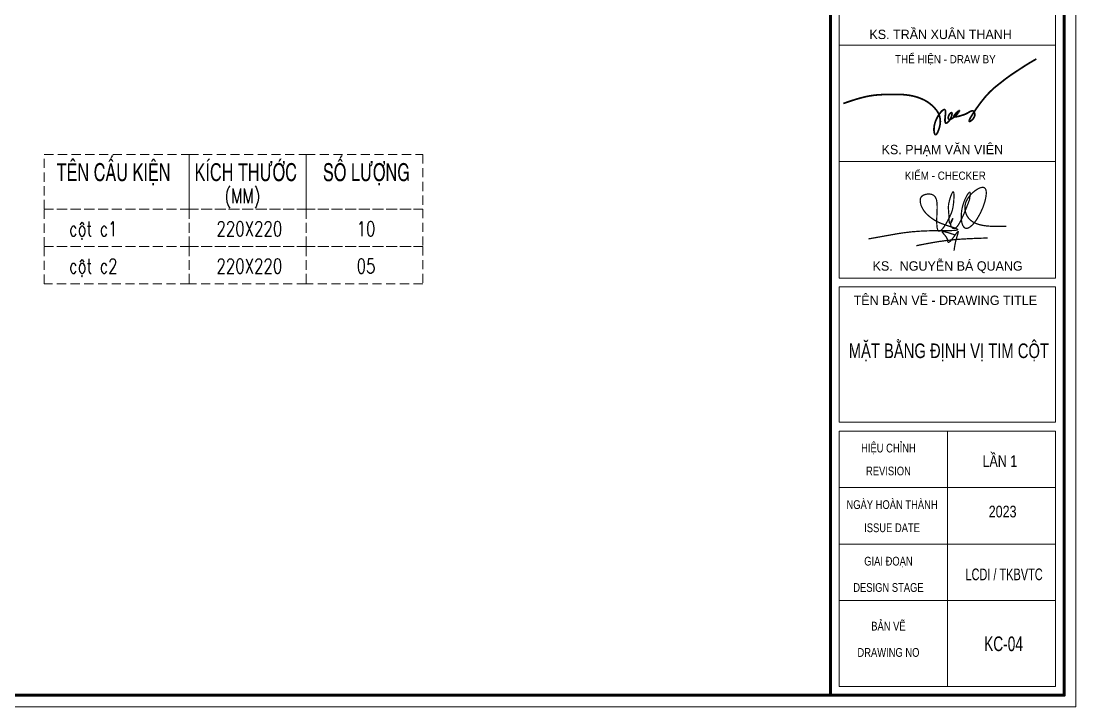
# Model space of a CAD drawing. Header units: millimetres. Extents: x -295047 to 263296, y -724756 to -308748.
# Drawn here: x -82944 to -68504, y -368365 to -358984 of the extents above; entities that cross this region are included whole.
import ezdxf
from ezdxf.enums import TextEntityAlignment as Align

# ---------------------------------------------------------------- set-up
doc = ezdxf.new("R2010")
doc.units = ezdxf.units.MM
doc.header["$MEASUREMENT"] = 0
doc.linetypes.add('HIDDEN', pattern=[0.375, 0.25, -0.125])
doc.layers.get('Defpoints').update_dxf_attribs({"color": 1})
for name, color, linetype, lineweight in [('Khungten_LCDI', 7, 'Continuous', 5), ('LC ISO', 153, 'Continuous', 13), ('LC MANH DUT', 35, 'HIDDEN', 5), ('LC Net dam 1', 30, 'Continuous', 30), ('LC Net thay', 7, 'Continuous', 25), ('LC Text1', 3, 'Continuous', 20), ('LC Text2', 7, 'Continuous', 25)]:
    doc.layers.add(name, color=color, linetype=linetype, lineweight=lineweight)
doc.styles.add('Khungten', font='VHAVAN.TTF', dxfattribs={"width": 0.9, "height": 5000})
doc.styles.add('LC 2', font='VHARIALN.TTF', dxfattribs={"width": 0.7})
doc.styles.add('LC 3', font='vnsimli.shx', dxfattribs={"width": 0.75})
doc.styles.add('Title', font='VHBLACK.TTF', dxfattribs={"width": 0.8})
doc.styles.add('VNAVANTH', font='VHAVANB.TTF', dxfattribs={"width": 0.6})

# ---------------------------------------------------------------- blocks, each defined once
blk = doc.blocks.new('NGUYEN BA QUANG')
at = {"layer": 'LC ISO', "const_width": 54}
for points in [[(-3416, -557, -0.001023), (-2231, -345, -0.008385), (-1869, -289, -0.026114), (-905, -212, -0.007166), (-491, -205, 0.001773), (-49, -203, 0.009736), (200, -197, 0.025773), (331, -186, 0.054465), (383, -173, 0.09183), (397, -166, 0.386262), (399, -152, 0.129793), (379, -135, 0.036801), (321, -108, 0.016128), (184, -59, -0.006736), (-183, 62, -0.023924), (-416, 154, -0.046785), (-684, 310, -0.041509), (-918, 503, -0.092678), (-1136, 813, -0.077778), (-1199, 1035, -0.070106), (-1196, 1141, -0.201572), (-1106, 1286, -0.091887), (-982, 1343, -0.118851), (-732, 1351, -0.227561), (-543, 1208, -0.055716), (-508, 1121, -0.035741), (-487, 1019, -0.022757), (-478, 904, -0.018678), (-477, 714, 0.005361), (-493, 294, 0.022501), (-487, 25, 0.024956), (-474, -85, 0.051878), (-451, -169, 0.084004), (-427, -209, 0.302699), (-372, -224, 0.091028), (-331, -204, 0.045769), (-285, -164, 0.031407), (-218, -87, 0.026473), (-114, 66, 0.038878), (124, 530, 0.063388), (207, 831, 0.030377), (243, 1236, 0.019395), (241, 1350, 0.050857), (231, 1429, 0.089259), (221, 1451, 0.446193), (202, 1454, 0.08967), (185, 1438, 0.048315), (156, 1388, 0.024568), (114, 1288, 0.037087), (24, 971, 0.06811), (7, 722, 0.007404), (19, 571, -0.009821), (27, 442, 0.013775), (38, 214, 0.023991), (46, 154, 0.068642), (58, 113, 0.168495), (71, 99, 0.190472), (82, 99, 0.135753), (102, 116, 0.042547), (133, 165, 0.037247), (185, 280, 0.083462), (192, 310, 0.752396), (189, 311, 0.077103), (170, 286, 0.067778), (106, 135, 0.079642), (97, 52, 0.07615), (107, 12, 0.090818), (168, -77, 0.162992), (233, -111, 0.134535), (287, -101, 0.046135), (315, -85, 0.0589), (372, -33, 0.033446), (431, 44, 0.020493), (492, 142, 0.018931), (584, 325, 0.012315), (712, 617, 0.006262), (906, 1114)], [(906, 1114, 0.006821), (929, 1272, 0.011774), (937, 1340, 0.026266), (938, 1394, 0.052103), (935, 1423, 0.076783), (930, 1436, 0.163971), (923, 1442, 0.170042), (914, 1442, 0.080479), (902, 1436, 0.05585), (881, 1417, 0.031056), (847, 1375, 0.025203), (791, 1286, 0.116129), (556, 476, 0.061974), (575, 166, 0.045365), (610, 47, 0.070676), (660, -41, 0.091415), (710, -86, 0.146905), (783, -104, 0.068448), (833, -95, 0.049636), (885, -72, 0.053986), (978, -6, 0.029209), (1056, 69, 0.021304), (1134, 162, 0.025491), (1250, 329, 0.068873), (1561, 1027, 0.01773), (1596, 1171, 0.037697), (1624, 1368, 0.029037), (1623, 1453, 0.04288), (1613, 1525, 0.066726), (1590, 1583, 0.100495), (1556, 1623, 0.111871), (1508, 1644, 0.054631), (1469, 1647, 0.041179), (1426, 1643, 0.04561), (1355, 1623, 0.04967), (1225, 1558, 0.109429), (829, 1164, 0.05047), (753, 1012, 0.368126), (1079, 156, 0.040655), (1223, 90, 0.031441), (1383, 42, 0.023503), (1557, 9, 0.017084), (1742, -10, 0.011936), (1936, -19, 0.009133), (2206, -21, 0.002915), (2480, -16)], [(274, -380, 0.002584), (99, -322, 0.004829), (-9, -289, 0.009549), (-104, -262, 0.02019), (-180, -245, 0.020391), (-210, -242, 0.037792), (-233, -241, 0.083891), (-249, -244, 0.129866), (-256, -250, 0.170647), (-258, -257, 0.074142), (-257, -264, 0.04333), (-253, -271, 0.038982), (-240, -290, 0.018381), (-209, -327, -0.006145), (-155, -388, -0.017161), (-112, -442, -0.029179), (-72, -502, -0.056277), (-39, -577, -0.025416), (-31, -610, -0.003247), (-24, -652, 0.033316), (-18, -677, 0.055631), (-12, -689, 0.087521), (-5, -698, 0.15828), (8, -703, 0.07777), (18, -702, 0.051495), (30, -698, 0.04838), (50, -685, 0.02792), (72, -667, 0.021215), (104, -635, 0.012757), (138, -596, 0.011354), (192, -528, 0.005945), (265, -430, -0.007904), (360, -301, -0.011483), (384, -270, -0.027823), (404, -249, -0.066961), (415, -240, -0.123545), (420, -238, -0.248584), (424, -240, -0.12084), (426, -246, -0.064597), (426, -260, -0.027008), (421, -289, -0.011306), (411, -326, -0.007085), (384, -419, 0.007773), (340, -569, 0.03162), (266, -923, 0.004795), (248, -1055)], [(-1368, -847, -0.004051), (-800, -737, -0.026384), (342, -582, -0.006339), (726, -556, -0.004215), (1111, -537, -0.002629), (1689, -517)]]:
    blk.add_lwpolyline(points, format="xyb", dxfattribs=at)
blk = doc.blocks.new('lcdi KC')
at = {"layer": 'Defpoints', "lineweight": 0}
blk.add_lwpolyline([(-1200, -14850), (-1200, 14850), (40800, 14850), (40800, -14850)], close=True, dxfattribs=at)
at = {"layer": 'Khungten_LCDI', "color": 5, "lineweight": 60}
blk.add_line((36600, 14650), (36600, -14650), dxfattribs=at)
at = {"layer": 'Khungten_LCDI', "color": 5, "lineweight": 25}
blk.add_line((40600, -14650), (40600, 14650), dxfattribs=at)
at = {"layer": 'Khungten_LCDI', "color": 9, "lineweight": 15}
for p, q in [((38600, -10133), (38600, -14500)), ((40450, -11100), (36750, -11100)), ((40450, -12067), (36750, -12067)), ((40450, -13033), (36750, -13033))]:
    blk.add_line(p, q, dxfattribs=at)
at = {"layer": 'Khungten_LCDI', "color": 5, "lineweight": 60}
blk.add_lwpolyline([(0, -14650), (0, 14650), (40600, 14650), (40600, -14650)], close=True, dxfattribs=at)
at = {"layer": 'Khungten_LCDI', "color": 9, "lineweight": 15}
for points in [[(36750, -1522), (40450, -1522), (40450, -3535), (36750, -3535)], [(36750, -5526), (40450, -5526), (40450, -3535), (36750, -3535)], [(36750, -7517), (40450, -7517), (40450, -5526), (36750, -5526)], [(36750, -9983), (40450, -9983), (40450, -7667), (36750, -7667)], [(36750, -14500), (40450, -14500), (40450, -10133), (36750, -10133)]]:
    blk.add_lwpolyline(points, close=True, dxfattribs=at)
at = {"layer": 'LC ISO', "const_width": 29.4}
blk.add_lwpolyline([(36820, -4532, -0.005589), (36989, -4475, -0.022453), (37203, -4416, -0.038343), (37420, -4384, -0.012299), (37598, -4377, -0.014061), (37778, -4377, -0.032435), (37955, -4393, -0.065887), (38169, -4456, -0.127402), (38414, -4647, -0.217203), (38474, -4901, -0.056046), (38441, -5010, -0.054981), (38419, -5051, -0.074917), (38408, -5062, -0.192631), (38398, -5066, -0.190426), (38389, -5060, -0.079856), (38381, -5046, -0.067464), (38372, -5000, -0.089823), (38386, -4872, -0.10427), (38491, -4676, -0.05658), (38522, -4647, -0.102761), (38543, -4637, -0.411767), (38565, -4649, -0.072182), (38568, -4664, -0.042063), (38568, -4712, 0.006515), (38560, -4797, 0.050846), (38561, -4843, 0.084642), (38565, -4859, 0.316888), (38580, -4867, 0.10557), (38595, -4862, 0.079173), (38621, -4840, 0.148897), (38679, -4718, 0.074472), (38679, -4697, 0.295229), (38672, -4687, 0.15701), (38666, -4688, 0.097298), (38650, -4700, 0.165018), (38616, -4769, 0.085117), (38617, -4789, 0.384735), (38637, -4804, 0.083003), (38655, -4801, 0.044183), (38675, -4792, 0.048448), (38722, -4759, 0.055197), (38788, -4688, 0.06223), (38806, -4659, 0.356145), (38806, -4653, 0.296448), (38800, -4654, 0.057996), (38762, -4684, 0.048541), (38723, -4728, 0.086608), (38714, -4746, 0.314867), (38717, -4757, 0.149234), (38731, -4761, 0.047589), (38753, -4759, 0.030742), (38810, -4746, 0.010919), (38888, -4722, 0.058476), (38947, -4694, -0.021304), (38991, -4669, -0.046344), (39013, -4660, -0.096698), (39032, -4658, -0.153723), (39049, -4665, -0.103714), (39061, -4682, -0.235546), (39057, -4769, -0.124446), (39000, -4831, -0.115248), (38981, -4839, -0.439421), (38974, -4834, -0.101123), (38974, -4824, -0.053735), (38987, -4792, -0.025453), (39029, -4720, -0.033469), (39248, -4420, -0.059013), (39491, -4194, -0.0344), (39818, -3959, -0.023249), (40123, -3771)], format="xyb", dxfattribs=at)
at = {"layer": 'LC Net dam 1', "xscale": 0.4, "yscale": 0.4, "zscale": 0.4}
blk.add_blockref('NGUYEN BA QUANG', (38616, -6625), dxfattribs=at)
at = {"color": 7}
for s, style, p in [('ks. TRÇN XU¢N THANH ', 'VNAVANTH', (38515, -3430)), ('ks. PH¹M V¡N VI£N', 'VNAVANTH', (38515, -5399)), ('ks.  NGUYÔN B¸ QUANG', 'VNAVANTH', (38605, -7390)), ('tªn b¶n vÏ - drawing title', 'Khungten', (38566, -7977))]:
    blk.add_text(s, height=160, dxfattribs=dict(at, style=style)).set_placement(p, align=Align.CENTER)
for s, height, style, width, p in [('thÓ hiÖn - draw by', 140, 'Khungten', 0.9, (38566, -3845)), ('kiÓm - checker', 140, 'Khungten', 0.9, (38566, -5836)), ('hiÖu chØnh', 150, 'Khungten', 0.8, (37592, -10499)), ('revision', 150, 'Khungten', 0.8, (37592, -10891)), ('ngµy hoµn thµnh', 150, 'Khungten', 0.8, (37654, -11466)), ('issue date', 150, 'Khungten', 0.8, (37654, -11862)), ('giai ®o¹n', 150, 'Khungten', 0.8, (37592, -12433)), ('lcdi / tkBVTC', 200, 'Title', 0.7, (39571, -12684)), ('design stage', 150, 'Khungten', 0.8, (37592, -12883)), ('b¶n vÏ', 150, 'Khungten', 0.8, (37592, -13544)), ('drawing nO', 150, 'Khungten', 0.8, (37592, -13994))]:
    blk.add_text(s, height=height, dxfattribs=dict(at, style=style, width=width)).set_placement(p, align=Align.CENTER)
at = {"color": 7, "style": 'Khungten', "width": 0.8}
for tag, p in [('REVISION', (39499, -10746)), ('NGAYHT', (39546, -11609))]:
    blk.add_attdef(tag, text='', height=200, dxfattribs=at).set_placement(p, align=Align.CENTER)
at = {"layer": 'LC Text1', "style": 'Title', "width": 1.485915}
for tag, p, p2 in [('TENBANVE1', (36913, -8886), (40339, -8886)), ('TENBANVE2', (36913, -9562), (40339, -9562))]:
    blk.add_attdef(tag, text='', height=250, dxfattribs=at).set_placement(p, p2, align=Align.FIT)
at = {"layer": 'LC Text1', "style": 'Title', "width": 0.7}
blk.add_attdef('SOBANVE', text='', height=250, dxfattribs=at).set_placement((39562, -13896), align=Align.CENTER)

msp = doc.modelspace()

# ---------------------------------------------------------------- linework, layer by layer
at = {"layer": 'LC MANH DUT', "ltscale": 500, "elevation": 0}
for points in [[(-82627.5, -360808.1), (-80641.1, -360808.1), (-80641.1, -361555.4), (-82627.5, -361555.4)], [(-80641.1, -360808.1), (-79043.7, -360808.1), (-79043.7, -361555.4), (-80641.1, -361555.4)], [(-79043.7, -360808.1), (-77446.2, -360808.1), (-77446.2, -361555.4), (-79043.7, -361555.4)], [(-82627.5, -361555.4), (-80641.1, -361555.4), (-80641.1, -362065.6), (-82627.5, -362065.6)], [(-80641.1, -361555.4), (-79043.7, -361555.4), (-79043.7, -362065.6), (-80641.1, -362065.6)], [(-79043.7, -361555.4), (-77446.2, -361555.4), (-77446.2, -362065.6), (-79043.7, -362065.6)], [(-82627.5, -362065.6), (-80641.1, -362065.6), (-80641.1, -362575.8), (-82627.5, -362575.8)], [(-80641.1, -362065.6), (-79043.7, -362065.6), (-79043.7, -362575.8), (-80641.1, -362575.8)], [(-79043.7, -362065.6), (-77446.2, -362065.6), (-77446.2, -362575.8), (-79043.7, -362575.8)]]:
    msp.add_lwpolyline(points, close=True, dxfattribs=at)

# ---------------------------------------------------------------- block references
at = {"layer": 'LC Net thay'}
ref = msp.add_blockref('lcdi KC', (-101144.2, -356485.3), dxfattribs=dict(at, xscale=0.8, yscale=0.8, zscale=0.8))
ref.add_attrib('NGAYHT', '2023', dxfattribs={"layer": 'LC Text1', "height": 160, "style": 'Khungten', "width": 0.8}).set_placement((-69507.4, -365772.8), align=Align.CENTER)
ref.add_attrib('REVISION', 'lÇn 1', dxfattribs={"layer": 'LC Text1', "height": 160, "style": 'Khungten', "width": 0.8}).set_placement((-69545.2, -365082.3), align=Align.CENTER)
ref.add_attrib('SOBANVE', 'KC-04', dxfattribs={"layer": 'LC Text1', "height": 200, "style": 'Title', "width": 0.7}).set_placement((-69494.6, -367602.2), align=Align.CENTER)
ref.add_attrib('TENBANVE1', 'mÆt b»ng ®Þnh vÞ tim cét', dxfattribs={"layer": 'LC Text1', "height": 200, "style": 'Title', "width": 0.637641}).set_placement((-71614.1, -363593.9), (-68872.9, -363593.9), align=Align.FIT)

# ---------------------------------------------------------------- texts
at = {"layer": 'LC Text1', "style": 'LC 3', "width": 0.75}
for s, p in [('(MM)', (-80159, -361474.7, 0)), ('cét c1', (-82285.9, -361924.3, 0)), ('cét c2', (-82285.9, -362434.5, 0))]:
    msp.add_text(s, height=200, dxfattribs=at).set_placement(p)
for s, p in [('220X220', (-79819.5, -361924.3, 0)), ('10', (-78222, -361924.3, 0)), ('220X220', (-79819.5, -362434.5, 0)), ('05', (-78222, -362434.5, 0))]:
    msp.add_text(s, height=200, dxfattribs=at).set_placement(p, align=Align.CENTER)
at = {"layer": 'LC Text2', "lineweight": -2, "style": 'LC 2', "width": 0.8}
for s, height, p in [('tªn cÊu kiÖn', 243.448, (-82458, -361171.6, 0)), ('sè l\xadîng', 243.45, (-78811.8, -361171.6, 0)), ('kÝch th\xadíc', 243.45, (-80569.7, -361171.6, 0))]:
    msp.add_text(s, height=height, dxfattribs=at).set_placement(p)

doc.saveas('drawing.dxf')
